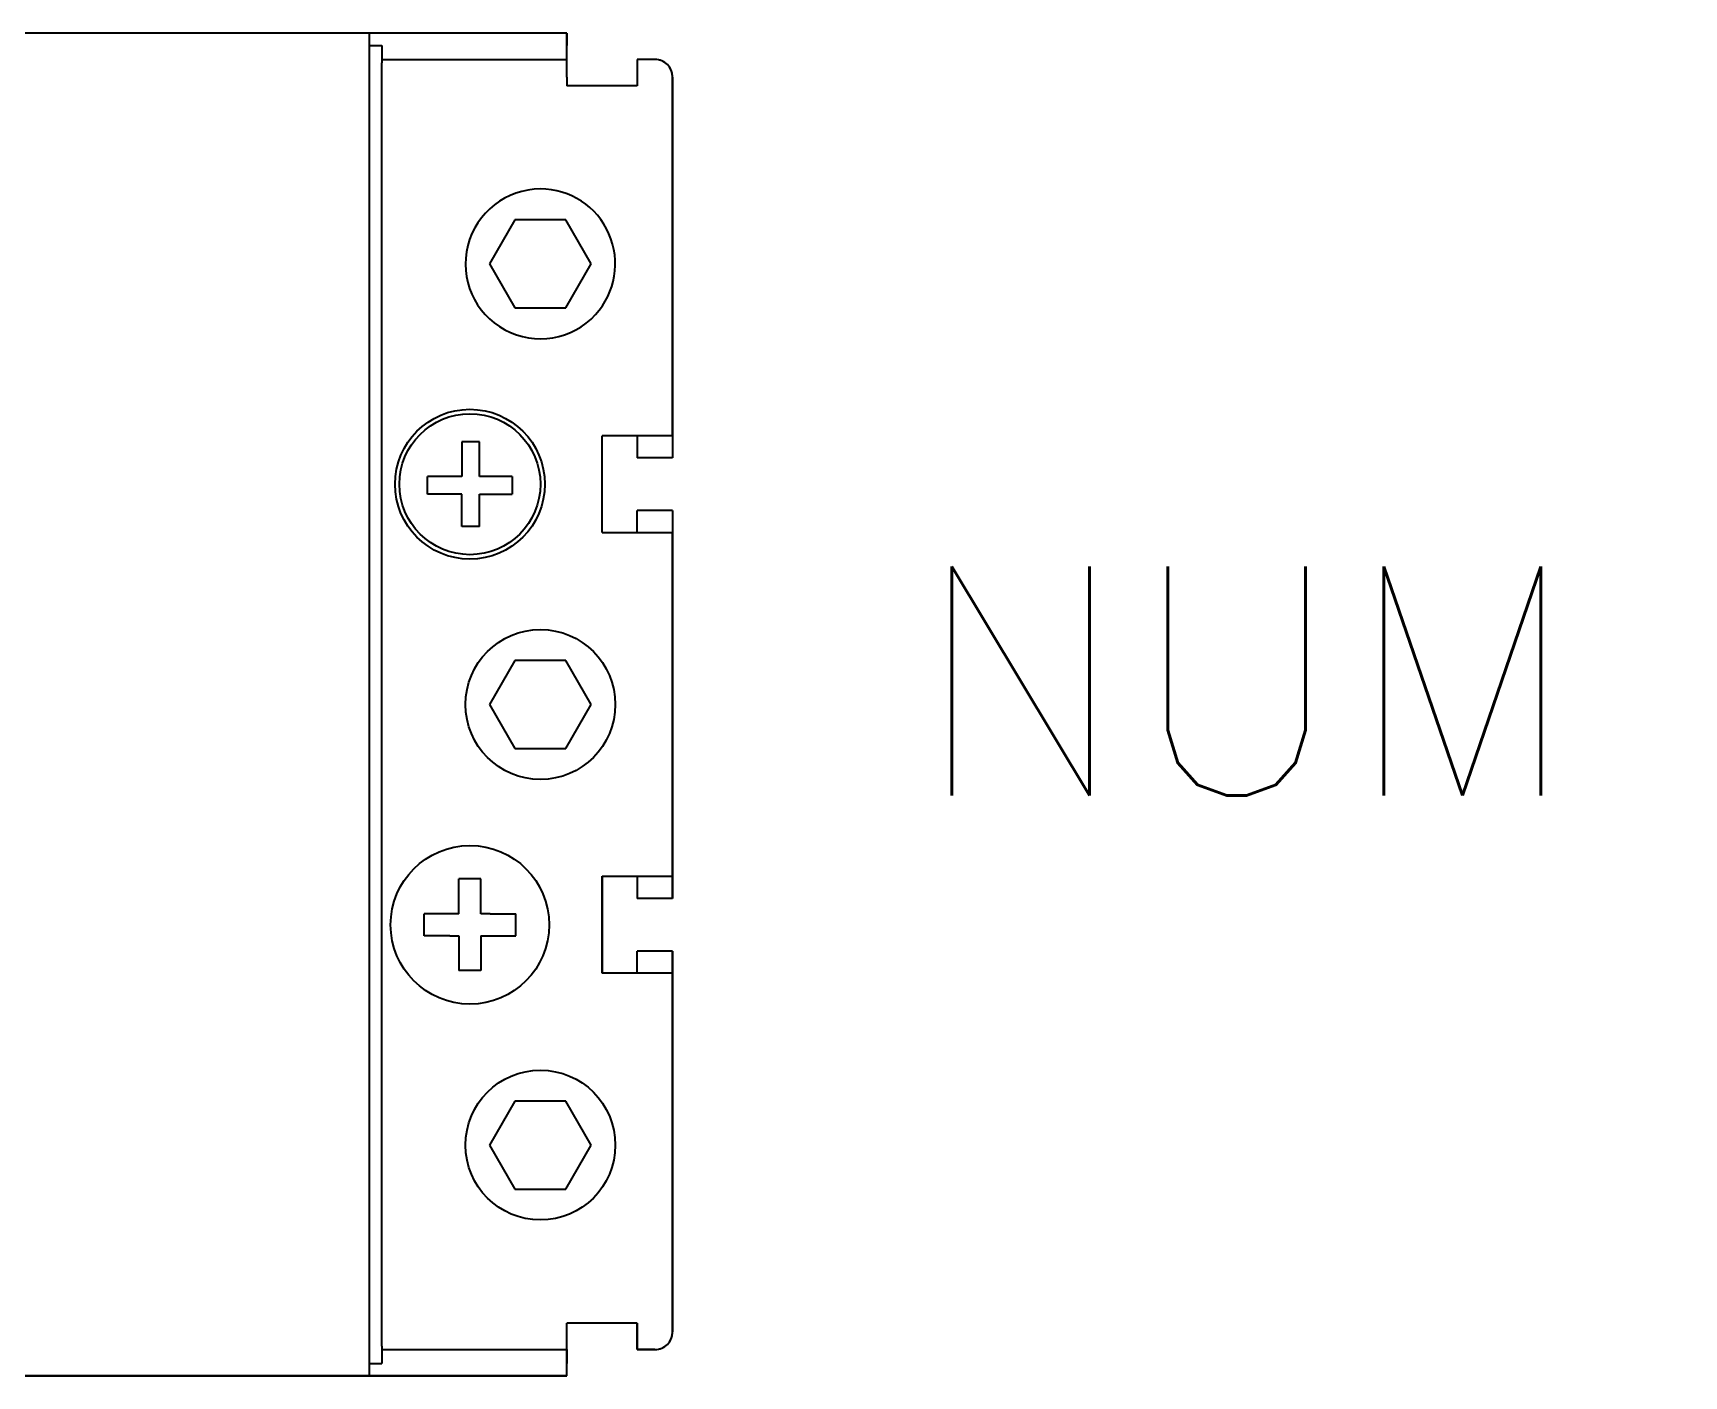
# Model space of a CAD drawing. Header units: millimetres. Extents: x -192 to 0, y -4 to 5.
# Drawn here: x -9.37 to 0, y -3.89 to 3.73 of the extents above; entities that cross this region are included whole.
import ezdxf
from ezdxf.enums import TextEntityAlignment as Align

# ---------------------------------------------------------------- set-up
doc = ezdxf.new("R2010")
doc.units = ezdxf.units.MM
doc.set_wipeout_variables(frame=1)
doc.styles.add('Romans', font='romans.shx')

msp = doc.modelspace()

# ---------------------------------------------------------------- linework, layer by layer
at = {"color": 7, "lineweight": 35}
for p, q in [((-7.4605, 3.7291), (-17.0205, 3.7291)), ((-7.4605, -3.7909), (-7.4605, 3.6291)), ((-7.3905, -3.7209), (-7.3905, 3.5591)), ((-5.7405, 3.4791), (-5.7405, 1.3191)), ((-5.7405, 1.4441), (-5.7405, 3.4791)), ((-5.7405, 1.0191), (-5.7405, -1.1809)), ((-5.7405, -1.4809), (-5.7405, -3.6409)), ((-5.7405, -3.6409), (-5.7405, -1.6059)), ((-7.4605, -3.8909), (-17.0205, -3.8909)), ((-12.1405, -3.8909), (-7.5905, -3.8909))]:
    msp.add_line(p, q, dxfattribs=at)
at = {"color": 7, "lineweight": 35, "ltscale": 0.23}
msp.add_line((-6.5405, 3.7291), (-7.4605, 3.7291), dxfattribs=at)
at = {"color": 7, "lineweight": 35, "ltscale": 0.025}
for p, q in [((-7.4605, 3.6291), (-7.4605, 3.7291)), ((-7.3905, 3.6591), (-7.3905, 3.5591)), ((-6.3405, 3.4791), (-6.3405, 3.5791)), ((-5.9405, 3.5791), (-5.9405, 3.4791)), ((-5.8405, 3.5791), (-5.9405, 3.5791)), ((-6.8369, 1.4091), (-6.9369, 1.4091)), ((-7.1305, 1.1134), (-7.1305, 1.2134)), ((-6.6505, 1.2134), (-6.6505, 1.1134)), ((-6.8369, 0.9291), (-6.9369, 0.9291)), ((-6.3405, -3.7409), (-6.3405, -3.6409)), ((-5.9405, -3.7409), (-5.9405, -3.6409)), ((-7.3905, -3.7209), (-7.3905, -3.8209)), ((-5.9405, -3.7409), (-5.8405, -3.7409)), ((-5.8405, -3.7409), (-5.9405, -3.7409)), ((-7.4605, -3.8909), (-7.4605, -3.7909))]:
    msp.add_line(p, q, dxfattribs=at)
at = {"color": 7, "lineweight": 35, "ltscale": 0.0175}
for p, q in [((-7.4605, 3.6591), (-7.3905, 3.6591)), ((-6.3405, 3.7291), (-6.3405, 3.6591)), ((-7.4605, -3.8209), (-7.3905, -3.8209)), ((-6.3405, -3.8909), (-6.3405, -3.8209))]:
    msp.add_line(p, q, dxfattribs=at)
at = {"color": 7, "lineweight": 35, "ltscale": 0.05}
for p, q in [((-6.3405, 3.7291), (-6.5405, 3.7291)), ((-6.1405, 3.4291), (-6.3405, 3.4291)), ((-5.9405, 3.4291), (-6.1405, 3.4291)), ((-5.7405, 1.3191), (-5.9405, 1.3191)), ((-5.7405, 1.3191), (-5.9405, 1.3191)), ((-5.7405, 1.0191), (-5.9405, 1.0191)), ((-5.7405, -1.1809), (-5.9405, -1.1809)), ((-5.7405, -1.1809), (-5.9405, -1.1809)), ((-5.7405, -1.4809), (-5.9405, -1.4809)), ((-6.1405, -3.5909), (-6.3405, -3.5909)), ((-5.9405, -3.5909), (-6.1405, -3.5909)), ((-6.5405, -3.8909), (-6.3405, -3.8909))]:
    msp.add_line(p, q, dxfattribs=at)
at = {"color": 7, "lineweight": 35, "ltscale": 0.0375}
for p, q in [((-6.3405, 3.5791), (-6.3405, 3.7291)), ((-5.9405, 3.5791), (-5.9405, 3.4291)), ((-5.9405, -3.5909), (-5.9405, -3.7409)), ((-6.3405, -3.8909), (-6.3405, -3.7409))]:
    msp.add_line(p, q, dxfattribs=at)
at = {"color": 7, "lineweight": 35, "ltscale": 0.02}
for p, q in [((-6.3405, 3.5791), (-6.3405, 3.6591)), ((-6.3405, -3.7409), (-6.3405, -3.8209))]:
    msp.add_line(p, q, dxfattribs=at)
at = {"color": 7, "lineweight": 35, "ltscale": 0.2625}
for p, q in [((-7.3905, 3.5791), (-6.3405, 3.5791)), ((-7.3905, -3.7409), (-6.3405, -3.7409)), ((-7.5905, -3.8909), (-6.5405, -3.8909))]:
    msp.add_line(p, q, dxfattribs=at)
at = {"color": 7, "lineweight": 35, "ltscale": 0.0125}
for p, q in [((-6.3405, 3.4791), (-6.3405, 3.4291)), ((-5.9405, 3.4791), (-5.9405, 3.4291)), ((-6.3405, -3.6409), (-6.3405, -3.5909)), ((-5.9405, -3.6409), (-5.9405, -3.5909))]:
    msp.add_line(p, q, dxfattribs=at)
at = {"color": 7, "lineweight": 35, "ltscale": 0.17289}
for p, q in [((-5.7405, 3.4791), (-5.7405, 2.7875)), ((-5.7405, -2.9493), (-5.7405, -3.6409))]:
    msp.add_line(p, q, dxfattribs=at)
at = {"color": 7, "lineweight": 35, "ltscale": 0.18422}
for p, q in [((-5.7405, 2.0507), (-5.7405, 2.7875)), ((-5.7405, 0.2875), (-5.7405, -0.4493)), ((-5.7405, -2.2125), (-5.7405, -2.9493))]:
    msp.add_line(p, q, dxfattribs=at)
at = {"color": 7, "lineweight": 35, "ltscale": 0.072169}
for p, q in [((-6.6349, 2.6691), (-6.7792, 2.4191)), ((-6.3462, 2.6691), (-6.6349, 2.6691)), ((-6.2018, 2.4191), (-6.3462, 2.6691)), ((-6.7792, 2.4191), (-6.6349, 2.1691)), ((-6.3462, 2.1691), (-6.2018, 2.4191)), ((-6.6349, 2.1691), (-6.3462, 2.1691)), ((-6.6349, 0.1691), (-6.7792, -0.0809)), ((-6.3462, 0.1691), (-6.6349, 0.1691)), ((-6.2018, -0.0809), (-6.3462, 0.1691)), ((-6.7792, -0.0809), (-6.6349, -0.3309)), ((-6.3462, -0.3309), (-6.2018, -0.0809)), ((-6.6349, -0.3309), (-6.3462, -0.3309)), ((-6.6349, -2.3309), (-6.7792, -2.5809)), ((-6.3462, -2.3309), (-6.6349, -2.3309)), ((-6.2018, -2.5809), (-6.3462, -2.3309)), ((-6.7792, -2.5809), (-6.6349, -2.8309)), ((-6.3462, -2.8309), (-6.2018, -2.5809)), ((-6.6349, -2.8309), (-6.3462, -2.8309))]:
    msp.add_line(p, q, dxfattribs=at)
at = {"color": 7, "lineweight": 35, "ltscale": 0.15164}
for p, q in [((-5.7405, 2.0507), (-5.7405, 1.4441)), ((-5.7405, 0.8941), (-5.7405, 0.2875)), ((-5.7405, -0.4493), (-5.7405, -1.0559)), ((-5.7405, -1.6059), (-5.7405, -2.2125))]:
    msp.add_line(p, q, dxfattribs=at)
at = {"color": 7, "lineweight": 35, "ltscale": 0.048933}
for p, q in [((-6.9369, 1.4091), (-6.9369, 1.2134)), ((-6.8369, 1.2134), (-6.8369, 1.4091))]:
    msp.add_line(p, q, dxfattribs=at)
at = {"color": 7, "lineweight": 35, "ltscale": 0.1375}
for p, q in [((-6.1405, 0.8941), (-6.1405, 1.4441)), ((-6.1405, 0.8941), (-6.1405, 1.4441)), ((-6.1405, -1.0559), (-6.1405, -1.6059)), ((-6.1405, -1.6059), (-6.1405, -1.0559))]:
    msp.add_line(p, q, dxfattribs=at)
at = {"color": 7, "lineweight": 35, "ltscale": 0.1}
for p, q in [((-5.7405, 1.4441), (-6.1405, 1.4441)), ((-5.7405, 1.4441), (-6.1405, 1.4441)), ((-6.1405, 0.8941), (-5.7405, 0.8941)), ((-6.1405, -1.0559), (-5.7405, -1.0559)), ((-6.1405, -1.0559), (-5.7405, -1.0559)), ((-5.7405, -1.6059), (-6.1405, -1.6059)), ((-5.9405, -3.5909), (-6.3405, -3.5909))]:
    msp.add_line(p, q, dxfattribs=at)
at = {"color": 7, "lineweight": 35, "ltscale": 0.03125}
for p, q in [((-5.9405, 1.4441), (-5.9405, 1.3191)), ((-5.7405, 1.4441), (-5.7405, 1.3191)), ((-5.9405, 0.8941), (-5.9405, 1.0191)), ((-5.7405, 1.0191), (-5.7405, 0.8941)), ((-6.828, -1.0709), (-6.953, -1.0709)), ((-5.9405, -1.0559), (-5.9405, -1.1809)), ((-5.7405, -1.1809), (-5.7405, -1.0559)), ((-7.1505, -1.3934), (-7.1505, -1.2684)), ((-6.6305, -1.3934), (-6.6305, -1.2684)), ((-5.9405, -1.6059), (-5.9405, -1.4809)), ((-5.7405, -1.6059), (-5.7405, -1.4809)), ((-6.828, -1.5909), (-6.953, -1.5909))]:
    msp.add_line(p, q, dxfattribs=at)
at = {"color": 7, "lineweight": 35, "ltscale": 0.048407}
msp.add_line((-6.9369, 1.2134), (-7.1305, 1.2134), dxfattribs=at)
at = {"color": 7, "lineweight": 35, "ltscale": 0.00685}
msp.add_line((-6.8095, 1.2134), (-6.8369, 1.2134), dxfattribs=at)
at = {"color": 7, "lineweight": 35, "ltscale": 0.039743}
msp.add_line((-6.6505, 1.2134), (-6.8095, 1.2134), dxfattribs=at)
at = {"color": 7, "lineweight": 35, "ltscale": 0.034495}
msp.add_line((-6.9925, 1.1134), (-7.1305, 1.1134), dxfattribs=at)
at = {"color": 7, "lineweight": 35, "ltscale": 0.013912}
msp.add_line((-6.9369, 1.1134), (-6.9925, 1.1134), dxfattribs=at)
at = {"color": 7, "lineweight": 35, "ltscale": 0.046067}
for p, q in [((-6.9369, 0.9291), (-6.9369, 1.1134)), ((-6.8369, 0.9291), (-6.8369, 1.1134))]:
    msp.add_line(p, q, dxfattribs=at)
at = {"color": 7, "lineweight": 35, "ltscale": 0.046593}
msp.add_line((-6.8369, 1.1134), (-6.6505, 1.1134), dxfattribs=at)
at = {"color": 7, "lineweight": 35, "ltscale": 0.4875}
msp.add_line((-5.7405, -1.0559), (-5.7405, 0.8941), dxfattribs=at)
at = {"color": 7, "lineweight": 35, "ltscale": 0.049375}
for p, q in [((-6.953, -1.2684), (-6.953, -1.0709)), ((-6.828, -1.2684), (-6.828, -1.0709)), ((-6.953, -1.2684), (-7.1505, -1.2684)), ((-6.953, -1.3934), (-6.953, -1.5909)), ((-6.828, -1.3934), (-6.6305, -1.3934)), ((-6.828, -1.3934), (-6.828, -1.5909))]:
    msp.add_line(p, q, dxfattribs=at)
at = {"color": 7, "lineweight": 35, "ltscale": 0.012976}
for p, q in [((-6.7761, -1.2684), (-6.828, -1.2684)), ((-7.0049, -1.3934), (-6.953, -1.3934))]:
    msp.add_line(p, q, dxfattribs=at)
at = {"color": 7, "lineweight": 35, "ltscale": 0.036399}
for p, q in [((-6.7761, -1.2684), (-6.6305, -1.2684)), ((-7.0049, -1.3934), (-7.1505, -1.3934))]:
    msp.add_line(p, q, dxfattribs=at)
at = {"color": 7, "lineweight": 35, "ltscale": 0.28}
msp.add_line((-6.3405, -3.8909), (-7.4605, -3.8909), dxfattribs=at)
at = {"color": 7, "lineweight": 35}
for centre, radius in [((-6.8905, 1.1691), 0.425), ((-6.8905, 1.1691), 0.4), ((-6.8905, 1.1691), 0.4), ((-6.4905, -0.0809), 0.425), ((-6.8905, -1.3309), 0.45), ((-6.4905, -2.5809), 0.425)]:
    msp.add_circle(centre, radius, dxfattribs=at)
for centre, radius, start, end in [((-5.8405, 3.4791), 0.1, 0, 90), ((-5.8405, 3.4791), 0.1, 0, 90), ((-5.8405, 3.4791), 0.1, 360, 90.00001), ((-6.4905, 2.4191), 0.425, 90, 317.4631), ((-6.4905, 2.4191), 0.425, 317.4631, 90), ((-5.8405, -3.6409), 0.1, 270, 0), ((-5.8405, -3.6409), 0.1, 270, 0), ((-5.8405, -3.6409), 0.1, 270, 0.00001)]:
    msp.add_arc(centre, radius, start, end, dxfattribs=at)

# ---------------------------------------------------------------- wipeouts: each hides what was drawn before it
msp.add_wipeout([(-5, 1), (0, 1), (0, -1), (-5, -1)])

# ---------------------------------------------------------------- next in the draw order: texts
at = {"color": 7, "linetype": 'Continuous', "style": 'Romans'}
msp.add_attdef('NUM', text='NUM', height=1.3, dxfattribs=at).set_placement((-2.4831, 0.052), align=Align.MIDDLE_CENTER)

doc.saveas('drawing.dxf')
